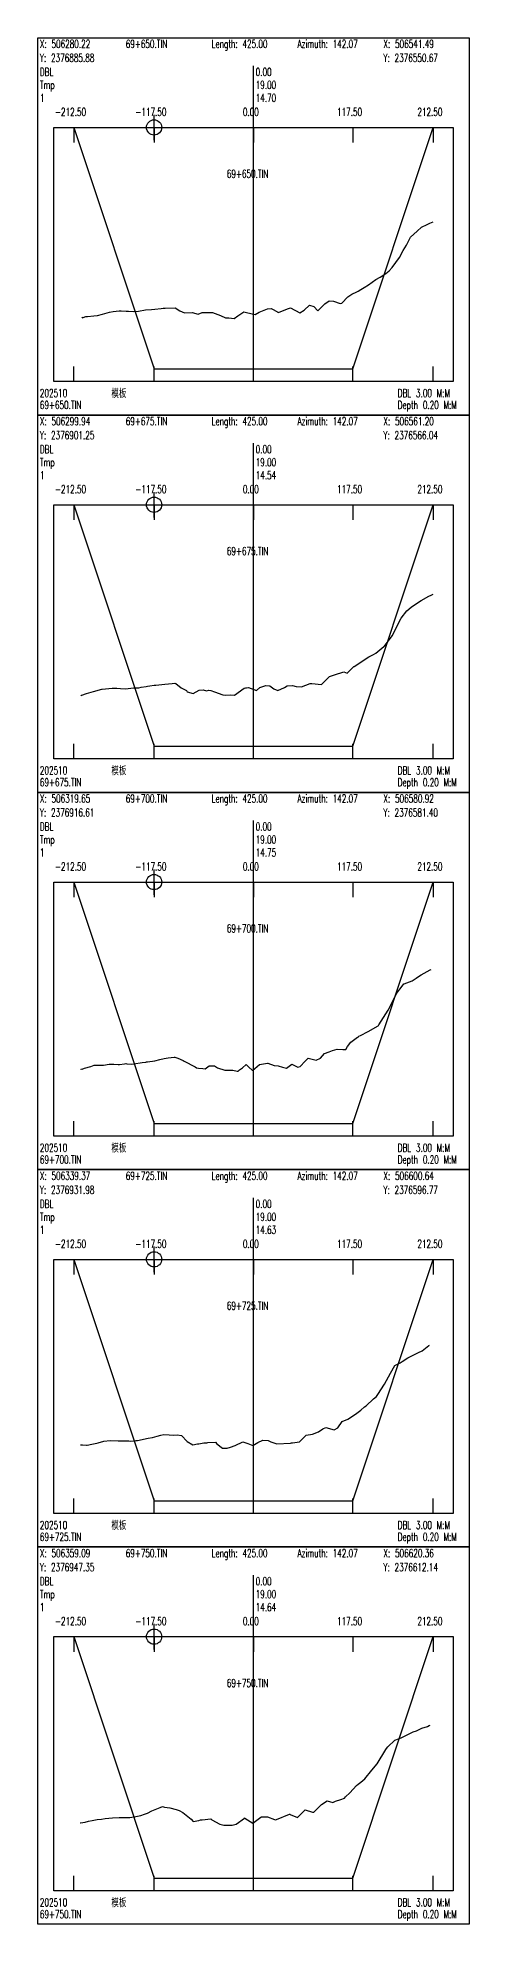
# Model space of a CAD drawing. Extents: x 1 to 194, y -24202 to 0.
# Drawn here: x 1 to 171, y -12027 to -11284 of the extents above; entities that cross this region are included whole.
import ezdxf

# ---------------------------------------------------------------- set-up
doc = ezdxf.new("R2010")
doc.units = 0
doc.header["$MEASUREMENT"] = 0
doc.layers.add('LABELS', color=7, linetype='Continuous')
doc.layers.add('XSECTION', color=7, linetype='Continuous')
doc.styles.get("Standard").update_dxf_attribs({"font": 'txt.shx'})

msp = doc.modelspace()

# ---------------------------------------------------------------- linework, layer by layer
at = {"color": 1}
for p, q in [((41.83, -11319.47), (51.83, -11319.47)), ((46.83, -11324.47), (46.83, -11314.47)), ((41.83, -11467.95), (51.83, -11467.95)), ((46.83, -11472.95), (46.83, -11462.95)), ((41.83, -11616.43), (51.83, -11616.43)), ((46.83, -11621.43), (46.83, -11611.43)), ((41.83, -11764.9), (51.83, -11764.9)), ((46.83, -11769.9), (46.83, -11759.9)), ((41.83, -11913.38), (51.83, -11913.38)), ((46.83, -11918.38), (46.83, -11908.38))]:
    msp.add_line(p, q, dxfattribs=at)
for centre in [(46.83, -11319.47), (46.83, -11467.95), (46.83, -11616.43), (46.83, -11764.9), (46.83, -11913.38)]:
    msp.add_circle(centre, 3, dxfattribs=at)
at = {"layer": 'XSECTION', "color": 0, "linetype": 'Continuous'}
for points in [[(1, -11284.19), (171, -11284.19), (171, -11432.65), (1, -11432.65), (1, -11284.19)], [(86, -11419.47), (86, -11295.24)], [(86, -11419.47), (86, -11295.24)], [(7.3, -11319.47), (164.7, -11319.47), (164.7, -11419.47), (7.3, -11419.47), (7.3, -11319.47)], [(15.17, -11319.47), (15.17, -11325.41)], [(15.17, -11319.47), (46.83, -11414.47)], [(15.17, -11319.47), (46.83, -11414.47)], [(46.83, -11319.47), (46.83, -11325.41)], [(86, -11319.47), (86, -11325.41)], [(125.17, -11319.47), (125.17, -11325.41)], [(125.17, -11414.47), (156.83, -11319.47)], [(125.17, -11414.47), (156.83, -11319.47)], [(156.83, -11319.47), (156.83, -11325.41)], [(15.17, -11419.47), (15.17, -11413.54)], [(46.83, -11419.47), (46.83, -11413.54)], [(46.83, -11414.47), (86, -11414.47)], [(46.83, -11414.47), (46.83, -11414.47)], [(46.83, -11414.47), (86, -11414.47)], [(86, -11419.47), (86, -11413.54)], [(86, -11414.47), (125.17, -11414.47)], [(86, -11414.47), (125.17, -11414.47)], [(125.17, -11419.47), (125.17, -11413.54)], [(125.17, -11414.47), (125.17, -11414.47)], [(156.83, -11419.47), (156.83, -11413.54)], [(1, -11432.66), (171, -11432.66), (171, -11581.13), (1, -11581.13), (1, -11432.66)], [(86, -11567.95), (86, -11443.72)], [(86, -11567.95), (86, -11443.72)], [(7.3, -11467.95), (164.7, -11467.95), (164.7, -11567.95), (7.3, -11567.95), (7.3, -11467.95)], [(15.17, -11467.95), (15.17, -11473.89)], [(15.17, -11467.95), (46.83, -11562.95)], [(15.17, -11467.95), (46.83, -11562.95)], [(46.83, -11467.95), (46.83, -11473.89)], [(86, -11467.95), (86, -11473.89)], [(125.17, -11467.95), (125.17, -11473.89)], [(125.17, -11562.95), (156.83, -11467.95)], [(125.17, -11562.95), (156.83, -11467.95)], [(156.83, -11467.95), (156.83, -11473.89)], [(15.17, -11567.95), (15.17, -11562.01)], [(46.83, -11567.95), (46.83, -11562.01)], [(46.83, -11562.95), (86, -11562.95)], [(46.83, -11562.95), (46.83, -11562.95)], [(46.83, -11562.95), (86, -11562.95)], [(86, -11567.95), (86, -11562.01)], [(86, -11562.95), (125.17, -11562.95)], [(86, -11562.95), (125.17, -11562.95)], [(125.17, -11567.95), (125.17, -11562.01)], [(125.17, -11562.95), (125.17, -11562.95)], [(156.83, -11567.95), (156.83, -11562.01)], [(1, -11581.14), (171, -11581.14), (171, -11729.6), (1, -11729.6), (1, -11581.14)], [(86, -11716.43), (86, -11592.19)], [(86, -11716.43), (86, -11592.19)], [(7.3, -11616.43), (164.7, -11616.43), (164.7, -11716.43), (7.3, -11716.43), (7.3, -11616.43)], [(15.17, -11616.43), (15.17, -11622.36)], [(15.17, -11616.43), (46.83, -11711.43)], [(15.17, -11616.43), (46.83, -11711.43)], [(46.83, -11616.43), (46.83, -11622.36)], [(86, -11616.43), (86, -11622.36)], [(125.17, -11616.43), (125.17, -11622.36)], [(125.17, -11711.43), (156.83, -11616.43)], [(125.17, -11711.43), (156.83, -11616.43)], [(156.83, -11616.43), (156.83, -11622.36)], [(15.17, -11716.43), (15.17, -11710.49)], [(46.83, -11716.43), (46.83, -11710.49)], [(46.83, -11711.43), (86, -11711.43)], [(46.83, -11711.43), (46.83, -11711.43)], [(46.83, -11711.43), (86, -11711.43)], [(86, -11716.43), (86, -11710.49)], [(86, -11711.43), (125.17, -11711.43)], [(86, -11711.43), (125.17, -11711.43)], [(125.17, -11716.43), (125.17, -11710.49)], [(125.17, -11711.43), (125.17, -11711.43)], [(156.83, -11716.43), (156.83, -11710.49)], [(1, -11729.61), (171, -11729.61), (171, -11878.08), (1, -11878.08), (1, -11729.61)], [(86, -11864.9), (86, -11740.67)], [(86, -11864.9), (86, -11740.67)], [(7.3, -11764.9), (164.7, -11764.9), (164.7, -11864.9), (7.3, -11864.9), (7.3, -11764.9)], [(15.17, -11764.9), (15.17, -11770.84)], [(15.17, -11764.9), (46.83, -11859.9)], [(15.17, -11764.9), (46.83, -11859.9)], [(46.83, -11764.9), (46.83, -11770.84)], [(86, -11764.9), (86, -11770.84)], [(125.17, -11764.9), (125.17, -11770.84)], [(125.17, -11859.9), (156.83, -11764.9)], [(125.17, -11859.9), (156.83, -11764.9)], [(156.83, -11764.9), (156.83, -11770.84)], [(15.17, -11864.9), (15.17, -11858.96)], [(46.83, -11864.9), (46.83, -11858.96)], [(46.83, -11859.9), (86, -11859.9)], [(46.83, -11859.9), (46.83, -11859.9)], [(46.83, -11859.9), (86, -11859.9)], [(86, -11864.9), (86, -11858.96)], [(86, -11859.9), (125.17, -11859.9)], [(86, -11859.9), (125.17, -11859.9)], [(125.17, -11864.9), (125.17, -11858.96)], [(125.17, -11859.9), (125.17, -11859.9)], [(156.83, -11864.9), (156.83, -11858.96)], [(1, -11878.09), (171, -11878.09), (171, -12026.56), (1, -12026.56), (1, -11878.09)], [(86, -12013.38), (86, -11889.14)], [(86, -12013.38), (86, -11889.14)], [(7.3, -11913.38), (164.7, -11913.38), (164.7, -12013.38), (7.3, -12013.38), (7.3, -11913.38)], [(15.17, -11913.38), (15.17, -11919.32)], [(15.17, -11913.38), (46.83, -12008.38)], [(15.17, -11913.38), (46.83, -12008.38)], [(46.83, -11913.38), (46.83, -11919.32)], [(86, -11913.38), (86, -11919.32)], [(125.17, -11913.38), (125.17, -11919.32)], [(125.17, -12008.38), (156.83, -11913.38)], [(125.17, -12008.38), (156.83, -11913.38)], [(156.83, -11913.38), (156.83, -11919.32)], [(15.17, -12013.38), (15.17, -12007.44)], [(46.83, -12013.38), (46.83, -12007.44)], [(46.83, -12008.38), (86, -12008.38)], [(46.83, -12008.38), (46.83, -12008.38)], [(46.83, -12008.38), (86, -12008.38)], [(86, -12013.38), (86, -12007.44)], [(86, -12008.38), (125.17, -12008.38)], [(86, -12008.38), (125.17, -12008.38)], [(125.17, -12013.38), (125.17, -12007.44)], [(125.17, -12008.38), (125.17, -12008.38)], [(156.83, -12013.38), (156.83, -12007.44)]]:
    msp.add_lwpolyline(points, dxfattribs=at)
at = {"layer": 'XSECTION', "color": 1, "linetype": 'Continuous'}
for points in [[(18.38, -11394.12), (18.63, -11394.47), (18.94, -11394.22), (19.99, -11393.87), (20.64, -11393.82), (23.05, -11393.67), (24.56, -11393.52), (26.57, -11392.97), (29.26, -11392.17), (30.7, -11391.92), (33.06, -11391.62), (33.24, -11391.62), (33.84, -11391.62), (35.88, -11391.72), (36.72, -11391.82), (38.8, -11391.97), (40.71, -11391.72), (43.52, -11391.27), (45.86, -11391.12), (47.2, -11391.02), (49.69, -11390.72), (50.36, -11390.67), (51.21, -11390.62), (55.13, -11390.52), (57.03, -11391.62), (58.85, -11392.42), (61.85, -11392.37), (64.22, -11393.02), (65.78, -11392.32), (69.47, -11392.37), (69.9, -11392.37), (73, -11393.52), (75, -11394.42), (75.41, -11394.42), (76.22, -11394.47), (78.45, -11394.62), (79.78, -11393.57), (82.19, -11392.07), (83.19, -11392.37), (86.64, -11393.12), (88.29, -11392.17), (91.54, -11390.87), (92.99, -11390.77), (93.69, -11391.12), (95.81, -11392.37), (99.43, -11390.92), (100.61, -11390.47), (104.23, -11392.47), (105.9, -11391.37), (108.08, -11389.42), (109.81, -11389.92), (111.28, -11391.62), (114.1, -11388.92), (115.85, -11387.77), (117.5, -11387.82), (120.12, -11388.82), (120.75, -11388.62), (123.15, -11386.17), (124.69, -11385.12), (126.76, -11384.17), (127.25, -11383.87), (128.28, -11383.32), (129.6, -11382.52), (131.27, -11381.37), (134.21, -11379.37), (135.9, -11378.47), (138.09, -11377.02), (139.41, -11375.97), (140.68, -11374.57), (143.48, -11370.67), (144.89, -11367.92), (146.26, -11365.82), (147.86, -11362.62), (150.46, -11360.32), (152.13, -11358.72), (154.35, -11357.62), (155.42, -11357.12), (156.83, -11356.62)], [(18.05, -11542.85), (18.14, -11543), (18.43, -11542.95), (20.22, -11542.3), (22.96, -11541.5), (26.23, -11540.5), (26.31, -11540.5), (26.34, -11540.5), (26.45, -11540.5), (30.27, -11540.1), (32.11, -11540.2), (33.58, -11540.3), (35.44, -11540.4), (36.63, -11540.3), (38.76, -11540), (40.88, -11539.95), (41.79, -11539.8), (43.67, -11539.45), (44.26, -11539.35), (45.23, -11539.2), (46.86, -11539), (47.49, -11538.95), (51.13, -11538.5), (54.03, -11538.25), (54.96, -11538.2), (55.38, -11538.25), (57.52, -11539.95), (59.55, -11541.1), (59.88, -11541.55), (62.28, -11542.2), (64.55, -11540.95), (66.19, -11540.85), (67.48, -11541.15), (68.41, -11540.9), (69.17, -11541), (70.67, -11541.6), (73.94, -11542.7), (75.11, -11542.95), (77.13, -11542.75), (78.52, -11542.9), (82.31, -11540.2), (82.79, -11540), (83.25, -11540), (84, -11539.85), (87.16, -11541.1), (88.47, -11539.85), (90.81, -11539.15), (92.37, -11539.2), (93.98, -11540.4), (95.56, -11541.1), (98.23, -11539.9), (99.26, -11539.25), (101.33, -11539.1), (102.76, -11539.5), (104.84, -11539.65), (108.32, -11538.25), (108.39, -11538.25), (108.95, -11538.3), (112.83, -11538.7), (113.37, -11538.15), (115.89, -11535.5), (117.9, -11534.95), (121.55, -11533.7), (122.89, -11534.2), (125.45, -11531.7), (125.53, -11531.65), (125.71, -11531.55), (131.44, -11527.85), (133.2, -11526.95), (134.24, -11526.4), (137.32, -11523.75), (137.62, -11523.55), (140.65, -11519.55), (140.65, -11519.55), (140.67, -11519.5), (144.21, -11512.55), (146.41, -11509.75), (148.15, -11508.25), (150.57, -11506.55), (152, -11505.6), (154.18, -11504.45), (154.42, -11504.35), (154.52, -11504.25), (156.51, -11503.25), (156.83, -11503.15)], [(17.97, -11690.23), (18.17, -11689.88), (18.57, -11690.03), (19.42, -11689.73), (21.88, -11688.98), (23.27, -11688.53), (23.67, -11688.48), (24.22, -11688.43), (26.94, -11688.43), (29.16, -11688.13), (29.76, -11688.08), (30.94, -11688.13), (32.76, -11688.18), (33.25, -11688.18), (35.14, -11687.93), (35.69, -11687.88), (36.12, -11687.93), (38.11, -11688.13), (38.84, -11688.03), (42.1, -11687.48), (43.56, -11687.28), (43.82, -11687.23), (44.22, -11687.13), (47.19, -11686.78), (49.17, -11686.23), (50.83, -11685.88), (52.43, -11685.63), (54.72, -11685.28), (54.95, -11685.28), (56.16, -11685.78), (58.35, -11686.68), (58.75, -11686.88), (63.02, -11689.13), (63.52, -11689.53), (64.3, -11689.68), (66.05, -11689.78), (66.94, -11689.88), (68.58, -11688.78), (70.62, -11688.78), (71.85, -11689.58), (74.71, -11690.43), (75.55, -11690.43), (77.8, -11690.48), (79.55, -11690.83), (79.95, -11690.83), (80.42, -11690.38), (81.62, -11689.58), (83.16, -11688.28), (84.01, -11689.18), (85.56, -11690.53), (88.41, -11688.18), (91.47, -11687.68), (91.62, -11687.68), (91.7, -11687.68), (94.09, -11688.68), (95.66, -11688.78), (97.47, -11689.23), (98.94, -11689.68), (101.11, -11688.08), (103.49, -11689.23), (104.37, -11688.98), (106.34, -11686.93), (107.5, -11685.78), (109.05, -11686.13), (110.66, -11686.58), (112.41, -11685.68), (113.91, -11683.88), (115.74, -11683.28), (117.06, -11682.78), (118.9, -11682.13), (121.18, -11682.33), (122.32, -11682.33), (122.99, -11681.13), (124.28, -11679.43), (126.93, -11677.48), (127.31, -11677.28), (127.49, -11677.13), (128.12, -11676.78), (131.14, -11675.23), (135.1, -11672.98), (135.24, -11672.88), (135.28, -11672.83), (135.38, -11672.68), (139.01, -11666.88), (139.96, -11665.18), (142.38, -11660.23), (144.53, -11657.43), (145.24, -11656.53), (145.4, -11656.48), (148.46, -11655.28), (150.06, -11654.23), (150.62, -11653.88), (152.08, -11652.98), (155.54, -11650.93), (155.97, -11650.83)], [(17.89, -11837.9), (18.67, -11837.85), (20.18, -11838), (20.47, -11838.05), (22.31, -11837.65), (24.26, -11837.25), (24.88, -11837.1), (27.08, -11836.5), (29.48, -11836.2), (29.52, -11836.2), (29.54, -11836.2), (32.69, -11836.3), (33.07, -11836.3), (36.93, -11836.35), (37.7, -11836.4), (38.71, -11836.35), (39.62, -11836.2), (40.25, -11836.15), (44.52, -11835.25), (46.17, -11835), (48.08, -11834.45), (49.51, -11834.05), (50.64, -11833.85), (52.72, -11834), (54.37, -11834.1), (55.94, -11833.95), (57.66, -11834.25), (59.88, -11836.55), (62.04, -11837.95), (63.94, -11837.55), (64.52, -11837.55), (66.47, -11837.15), (67.68, -11837.15), (68.04, -11836.95), (71.01, -11836.85), (71.53, -11837.45), (73.75, -11839.25), (75.64, -11839.15), (76.91, -11838.75), (78.75, -11838.1), (81.86, -11836.65), (83.73, -11837.35), (85.8, -11838.15), (87.7, -11837), (89.74, -11836.1), (91.8, -11836.15), (92.82, -11836.75), (95.14, -11837.45), (100.61, -11837.2), (100.98, -11837.15), (101.12, -11837.05), (101.41, -11837.1), (104.13, -11836.7), (105.68, -11835.1), (106.78, -11834.15), (109.3, -11833.7), (111.61, -11832.75), (113.36, -11831.55), (114.47, -11831.1), (117.81, -11832.05), (119.27, -11831.2), (120.92, -11828.75), (123.09, -11827.8), (126.13, -11825.85), (128.25, -11824.25), (129.75, -11823), (130.38, -11822.6), (133.27, -11819.8), (134.39, -11818.85), (134.93, -11818.1), (137.55, -11814.05), (139.91, -11809.75), (141.65, -11806.65), (143.73, -11805.6), (144.6, -11805.1), (146.84, -11803.65), (148.66, -11802.8), (150.95, -11801.55), (152.49, -11800.85), (155.07, -11798.8), (155.29, -11798.7)], [(17.69, -11986.58), (17.81, -11986.58), (19.74, -11986.33), (20.99, -11986.03), (22.47, -11985.68), (24.45, -11985.33), (26.13, -11985.23), (27.6, -11984.93), (30.46, -11984.63), (30.5, -11984.63), (33.15, -11984.53), (34.23, -11984.48), (36.46, -11984.58), (37.3, -11984.48), (39.71, -11984.18), (41.6, -11983.73), (43.11, -11983.28), (44.25, -11982.83), (45.96, -11981.98), (49.26, -11980.58), (50.11, -11980.18), (50.98, -11980.48), (53, -11980.78), (55.5, -11981.43), (56.78, -11981.83), (58.18, -11982.53), (61.46, -11985.23), (62.2, -11986.08), (64.42, -11985.73), (65.13, -11985.48), (65.72, -11985.48), (69.17, -11985.13), (69.58, -11985.48), (72.76, -11987.13), (74.33, -11987.58), (77.63, -11987.58), (79.11, -11987.18), (82.42, -11984.78), (82.48, -11984.73), (82.53, -11984.78), (85.76, -11986.78), (88.87, -11984.38), (89.19, -11984.28), (91.53, -11984.28), (94.31, -11985.38), (94.7, -11985.48), (95.03, -11985.28), (100.2, -11983.28), (100.25, -11983.28), (100.41, -11983.33), (103.31, -11984.58), (104.66, -11983.28), (106.35, -11981.58), (109.22, -11982.38), (109.72, -11982.48), (110.09, -11982.13), (112.76, -11979.43), (112.84, -11979.38), (114.95, -11977.98), (117.2, -11978.58), (118.28, -11978.13), (120.46, -11977.48), (121.78, -11976.88), (122.26, -11976.43), (123.93, -11974.78), (126.57, -11971.98), (127.19, -11971.43), (128.26, -11970.68), (129.91, -11969.38), (132.67, -11965.88), (134.69, -11963.48), (138.12, -11957.83), (138.39, -11957.43), (138.85, -11956.78), (141.7, -11954.13), (143.08, -11953.53), (144.14, -11953.13), (144.98, -11952.78), (146.8, -11951.83), (148.94, -11950.88), (150.17, -11950.38), (152.27, -11949.33), (154.56, -11948.68), (155.2, -11948.38), (155.55, -11948.23)]]:
    msp.add_lwpolyline(points, dxfattribs=at)

# ---------------------------------------------------------------- texts
at = {"layer": 'LABELS', "color": 0, "width": 0.666667}
for s, height, p in [('Y: 2376885.88', 3.1482, (1.85, -11293.71)), ('X: 506280.22', 3.1482, (1.85, -11288.19)), ('69+650.TIN', 3.148, (35.68, -11288.19)), ('Length: 425.00', 3.1482, (69.51, -11288.19)), ('Azimuth: 142.07', 3.1482, (103.34, -11288.19)), ('Y: 2376550.67', 3.1482, (137.17, -11293.71)), ('X: 506541.49', 3.1482, (137.17, -11288.19)), ('DBL', 3.148, (1.85, -11299.24)), ('0.00', 3.148, (86.85, -11299.24)), ('0.00', 3.148, (86.85, -11299.24)), ('Tmp', 3.148, (1.85, -11304.34)), ('19.00', 3.148, (86.85, -11304.34)), ('19.00', 3.148, (86.85, -11304.34)), ('-212.50', 3.148, (7.82, -11314.97)), ('-117.50', 3.148, (39.49, -11314.97)), ('0.00', 3.148, (81.8, -11314.97)), ('117.50', 3.148, (118.87, -11314.97)), ('212.50', 3.148, (150.54, -11314.97)), ('69+650.TIN', 3.148, (75.5, -11339.29)), ('模板', 3.148, (30.04, -11425.6)), ('DBL 3.00 M:M', 3.1482, (142.81, -11425.6)), ('69+650.TIN', 3.148, (1.85, -11430.27)), ('Depth 0.20 M:M', 3.1482, (142.81, -11430.27)), ('Y: 2376901.25', 3.1482, (1.85, -11442.19)), ('X: 506299.94', 3.1482, (1.85, -11436.66)), ('69+675.TIN', 3.148, (35.68, -11436.66)), ('Length: 425.00', 3.1482, (69.51, -11436.66)), ('Azimuth: 142.07', 3.1482, (103.34, -11436.66)), ('Y: 2376566.04', 3.1482, (137.17, -11442.19)), ('X: 506561.20', 3.1482, (137.17, -11436.66)), ('DBL', 3.148, (1.85, -11447.71)), ('0.00', 3.148, (86.85, -11447.71)), ('0.00', 3.148, (86.85, -11447.71)), ('Tmp', 3.148, (1.85, -11452.82)), ('19.00', 3.148, (86.85, -11452.82)), ('19.00', 3.148, (86.85, -11452.82)), ('-212.50', 3.148, (7.82, -11463.45)), ('-117.50', 3.148, (39.49, -11463.45)), ('0.00', 3.148, (81.8, -11463.45)), ('117.50', 3.148, (118.87, -11463.45)), ('212.50', 3.148, (150.54, -11463.45)), ('69+675.TIN', 3.148, (75.5, -11487.76)), ('模板', 3.148, (30.04, -11574.07)), ('DBL 3.00 M:M', 3.1482, (142.81, -11574.07)), ('69+675.TIN', 3.148, (1.85, -11578.75)), ('Depth 0.20 M:M', 3.1482, (142.81, -11578.75)), ('Y: 2376916.61', 3.1482, (1.85, -11590.66)), ('X: 506319.65', 3.1482, (1.85, -11585.14)), ('69+700.TIN', 3.148, (35.68, -11585.14)), ('Length: 425.00', 3.1482, (69.51, -11585.14)), ('Azimuth: 142.07', 3.1482, (103.34, -11585.14)), ('Y: 2376581.40', 3.1482, (137.17, -11590.66)), ('X: 506580.92', 3.1482, (137.17, -11585.14)), ('DBL', 3.148, (1.85, -11596.19)), ('0.00', 3.148, (86.85, -11596.19)), ('0.00', 3.148, (86.85, -11596.19)), ('Tmp', 3.148, (1.85, -11601.29)), ('19.00', 3.148, (86.85, -11601.29)), ('19.00', 3.148, (86.85, -11601.29)), ('-212.50', 3.148, (7.82, -11611.92)), ('-117.50', 3.148, (39.49, -11611.92)), ('0.00', 3.148, (81.8, -11611.92)), ('117.50', 3.148, (118.87, -11611.92)), ('212.50', 3.148, (150.54, -11611.92)), ('69+700.TIN', 3.148, (75.5, -11636.24)), ('模板', 3.148, (30.04, -11722.55)), ('DBL 3.00 M:M', 3.1482, (142.81, -11722.55)), ('69+700.TIN', 3.148, (1.85, -11727.23)), ('Depth 0.20 M:M', 3.1482, (142.81, -11727.23)), ('Y: 2376931.98', 3.1482, (1.85, -11739.14)), ('X: 506339.37', 3.1482, (1.85, -11733.61)), ('69+725.TIN', 3.148, (35.68, -11733.61)), ('Length: 425.00', 3.1482, (69.51, -11733.61)), ('Azimuth: 142.07', 3.1482, (103.34, -11733.61)), ('Y: 2376596.77', 3.1482, (137.17, -11739.14)), ('X: 506600.64', 3.1482, (137.17, -11733.61)), ('DBL', 3.148, (1.85, -11744.67)), ('0.00', 3.148, (86.85, -11744.67)), ('0.00', 3.148, (86.85, -11744.67)), ('Tmp', 3.148, (1.85, -11749.77)), ('19.00', 3.148, (86.85, -11749.77)), ('19.00', 3.148, (86.85, -11749.77)), ('-212.50', 3.148, (7.82, -11760.4)), ('-117.50', 3.148, (39.49, -11760.4)), ('0.00', 3.148, (81.8, -11760.4)), ('117.50', 3.148, (118.87, -11760.4)), ('212.50', 3.148, (150.54, -11760.4)), ('69+725.TIN', 3.148, (75.5, -11784.72)), ('模板', 3.148, (30.04, -11871.03)), ('DBL 3.00 M:M', 3.1482, (142.81, -11871.03)), ('69+725.TIN', 3.148, (1.85, -11875.7)), ('Depth 0.20 M:M', 3.1482, (142.81, -11875.7)), ('Y: 2376947.35', 3.1482, (1.85, -11887.62)), ('X: 506359.09', 3.1482, (1.85, -11882.09)), ('69+750.TIN', 3.148, (35.68, -11882.09)), ('Length: 425.00', 3.1482, (69.51, -11882.09)), ('Azimuth: 142.07', 3.1482, (103.34, -11882.09)), ('Y: 2376612.14', 3.1482, (137.17, -11887.62)), ('X: 506620.36', 3.1482, (137.17, -11882.09)), ('DBL', 3.148, (1.85, -11893.14)), ('0.00', 3.148, (86.85, -11893.14)), ('0.00', 3.148, (86.85, -11893.14)), ('Tmp', 3.148, (1.85, -11898.24)), ('19.00', 3.148, (86.85, -11898.24)), ('19.00', 3.148, (86.85, -11898.24)), ('-212.50', 3.148, (7.82, -11908.87)), ('-117.50', 3.148, (39.49, -11908.87)), ('0.00', 3.148, (81.8, -11908.87)), ('117.50', 3.148, (118.87, -11908.87)), ('212.50', 3.148, (150.54, -11908.87)), ('69+750.TIN', 3.148, (75.5, -11933.19)), ('模板', 3.148, (30.04, -12019.5)), ('DBL 3.00 M:M', 3.1482, (142.81, -12019.5)), ('69+750.TIN', 3.148, (1.85, -12024.18)), ('Depth 0.20 M:M', 3.1482, (142.81, -12024.18))]:
    msp.add_text(s, height=height, dxfattribs=at).set_placement(p)
at = {"layer": 'LABELS', "color": 1, "width": 0.666667}
for s, height, p in [('1', 3.15, (1.85, -11309.44)), ('14.70', 3.148, (86.85, -11309.44)), ('14.70', 3.148, (86.85, -11309.44)), ('202510', 3.148, (1.85, -11425.6)), ('1', 3.15, (1.85, -11457.92)), ('14.54', 3.148, (86.85, -11457.92)), ('14.54', 3.148, (86.85, -11457.92)), ('202510', 3.148, (1.85, -11574.07)), ('1', 3.15, (1.85, -11606.39)), ('14.75', 3.148, (86.85, -11606.39)), ('14.75', 3.148, (86.85, -11606.39)), ('202510', 3.148, (1.85, -11722.55)), ('1', 3.15, (1.85, -11754.87)), ('14.63', 3.148, (86.85, -11754.87)), ('14.63', 3.148, (86.85, -11754.87)), ('202510', 3.148, (1.85, -11871.03)), ('1', 3.15, (1.85, -11903.34)), ('14.64', 3.148, (86.85, -11903.34)), ('14.64', 3.148, (86.85, -11903.34)), ('202510', 3.148, (1.85, -12019.5))]:
    msp.add_text(s, height=height, dxfattribs=at).set_placement(p)

doc.saveas('drawing.dxf')
